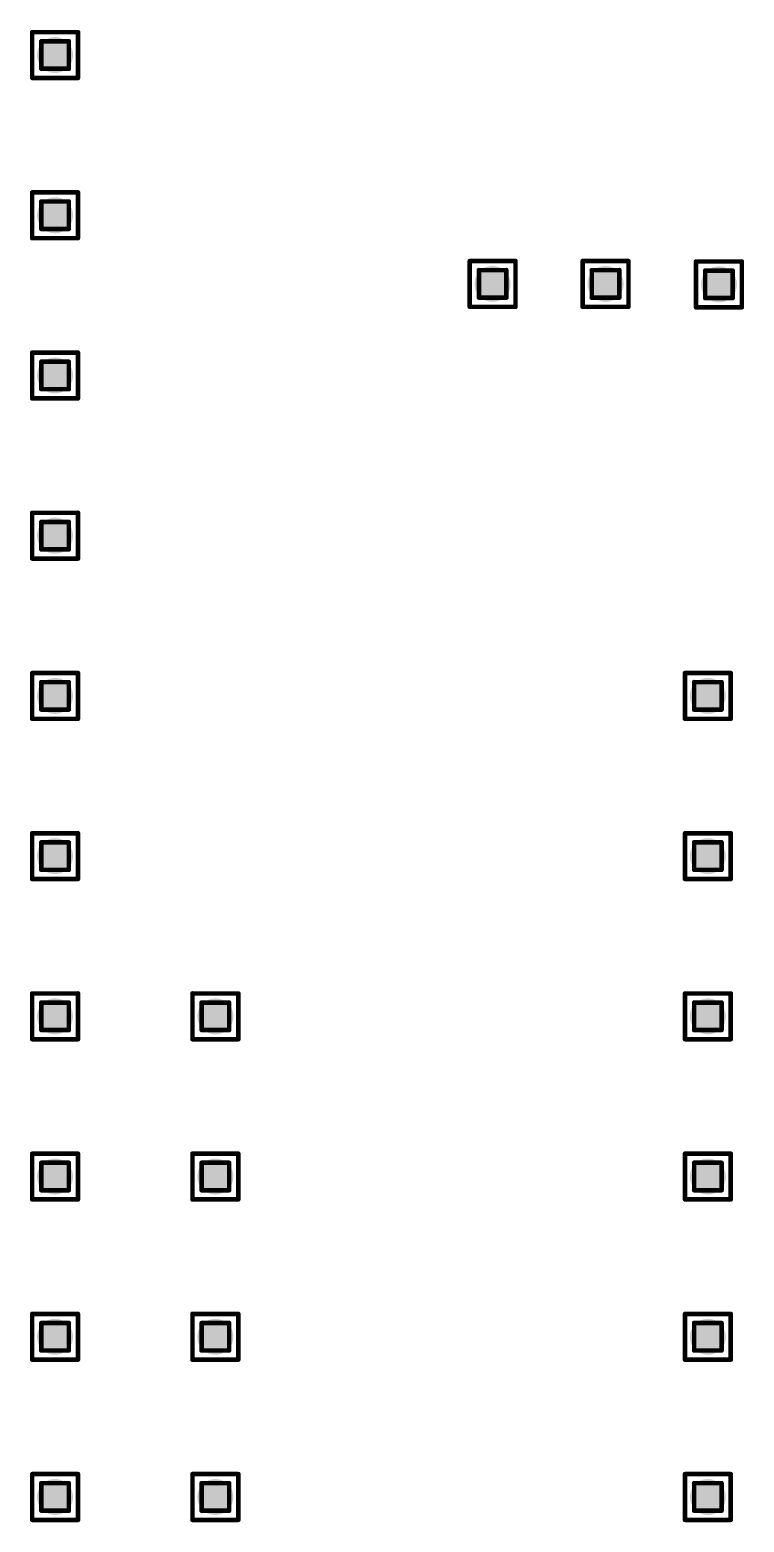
# Model space of a CAD drawing. Header units: millimetres. Extents: x -25 to 478, y -31 to 252.
# Drawn here: x 20.5 to 28.42, y 16.18 to 32.74 of the extents above; entities that cross this region are included whole.
import ezdxf

# ---------------------------------------------------------------- set-up
doc = ezdxf.new("R2010")
doc.units = ezdxf.units.MM
doc.layers.add('DrillDrawing', color=1, linetype='Continuous')
doc.layers.add('ViaHoleLayer', color=16, linetype='Continuous')

msp = doc.modelspace()

# ---------------------------------------------------------------- hatches: boundary and pattern name
at = {"layer": 'ViaHoleLayer'}
h = msp.add_hatch(color=16, dxfattribs=at)
edge = h.paths.add_edge_path()
edge.add_arc((20.777, 32.461), 0.2, 0, 360)
h = msp.add_hatch(color=16, dxfattribs=at)
edge = h.paths.add_edge_path()
edge.add_arc((20.777, 30.683), 0.2, 0, 360)
h = msp.add_hatch(color=16, dxfattribs=at)
edge = h.paths.add_edge_path()
edge.add_arc((25.629, 29.921), 0.2, 0, 360)
h = msp.add_hatch(color=16, dxfattribs=at)
edge = h.paths.add_edge_path()
edge.add_arc((26.882, 29.921), 0.2, 0, 360)
h = msp.add_hatch(color=16, dxfattribs=at)
edge = h.paths.add_edge_path()
edge.add_arc((28.139, 29.916), 0.2, 0, 360)
h = msp.add_hatch(color=16, dxfattribs=at)
edge = h.paths.add_edge_path()
edge.add_arc((20.777, 28.905), 0.2, 0, 360)
h = msp.add_hatch(color=16, dxfattribs=at)
edge = h.paths.add_edge_path()
edge.add_arc((20.777, 27.127), 0.2, 0, 360)
h = msp.add_hatch(color=16, dxfattribs=at)
edge = h.paths.add_edge_path()
edge.add_arc((20.777, 25.349), 0.2, 0, 360)
h = msp.add_hatch(color=16, dxfattribs=at)
edge = h.paths.add_edge_path()
edge.add_arc((28.016, 25.349), 0.2, 0, 360)
h = msp.add_hatch(color=16, dxfattribs=at)
edge = h.paths.add_edge_path()
edge.add_arc((20.777, 23.571), 0.2, 0, 360)
h = msp.add_hatch(color=16, dxfattribs=at)
edge = h.paths.add_edge_path()
edge.add_arc((28.016, 23.571), 0.2, 0, 360)
h = msp.add_hatch(color=16, dxfattribs=at)
edge = h.paths.add_edge_path()
edge.add_arc((20.777, 21.793), 0.2, 0, 360)
h = msp.add_hatch(color=16, dxfattribs=at)
edge = h.paths.add_edge_path()
edge.add_arc((22.555, 21.793), 0.2, 0, 360)
h = msp.add_hatch(color=16, dxfattribs=at)
edge = h.paths.add_edge_path()
edge.add_arc((28.016, 21.793), 0.2, 0, 360)
h = msp.add_hatch(color=16, dxfattribs=at)
edge = h.paths.add_edge_path()
edge.add_arc((20.777, 20.015), 0.2, 0, 360)
h = msp.add_hatch(color=16, dxfattribs=at)
edge = h.paths.add_edge_path()
edge.add_arc((22.555, 20.015), 0.2, 0, 360)
h = msp.add_hatch(color=16, dxfattribs=at)
edge = h.paths.add_edge_path()
edge.add_arc((28.016, 20.015), 0.2, 0, 360)
h = msp.add_hatch(color=16, dxfattribs=at)
edge = h.paths.add_edge_path()
edge.add_arc((20.777, 18.237), 0.2, 0, 360)
h = msp.add_hatch(color=16, dxfattribs=at)
edge = h.paths.add_edge_path()
edge.add_arc((22.555, 18.237), 0.2, 0, 360)
h = msp.add_hatch(color=16, dxfattribs=at)
edge = h.paths.add_edge_path()
edge.add_arc((28.016, 18.237), 0.2, 0, 360)
h = msp.add_hatch(color=16, dxfattribs=at)
edge = h.paths.add_edge_path()
edge.add_arc((20.777, 16.459), 0.2, 0, 360)
h = msp.add_hatch(color=16, dxfattribs=at)
edge = h.paths.add_edge_path()
edge.add_arc((22.555, 16.459), 0.2, 0, 360)
h = msp.add_hatch(color=16, dxfattribs=at)
edge = h.paths.add_edge_path()
edge.add_arc((28.016, 16.459), 0.2, 0, 360)

# ---------------------------------------------------------------- linework, layer by layer
at = {"layer": 'DrillDrawing', "const_width": 0.0508}
for points in [[(20.523, 32.715), (21.031, 32.715)], [(20.523, 32.207), (20.523, 32.715)], [(20.625, 32.614), (20.93, 32.614)], [(20.625, 32.309), (20.625, 32.614)], [(20.93, 32.309), (20.93, 32.614)], [(21.031, 32.207), (21.031, 32.715)], [(20.625, 32.309), (20.93, 32.309)], [(20.523, 32.207), (21.031, 32.207)], [(20.523, 30.937), (21.031, 30.937)], [(20.523, 30.429), (20.523, 30.937)], [(20.625, 30.836), (20.93, 30.836)], [(20.625, 30.531), (20.625, 30.836)], [(20.93, 30.531), (20.93, 30.836)], [(21.031, 30.429), (21.031, 30.937)], [(20.625, 30.531), (20.93, 30.531)], [(20.523, 30.429), (21.031, 30.429)], [(25.375, 30.175), (25.883, 30.175)], [(25.375, 29.667), (25.375, 30.175)], [(25.883, 29.667), (25.883, 30.175)], [(26.628, 30.175), (27.136, 30.175)], [(26.628, 29.667), (26.628, 30.175)], [(27.136, 29.667), (27.136, 30.175)], [(27.885, 30.17), (28.393, 30.17)], [(27.885, 29.662), (27.885, 30.17)], [(28.393, 29.662), (28.393, 30.17)], [(25.477, 30.074), (25.782, 30.074)], [(25.477, 29.769), (25.477, 30.074)], [(25.782, 29.769), (25.782, 30.074)], [(26.729, 30.074), (27.034, 30.074)], [(26.729, 29.769), (26.729, 30.074)], [(27.034, 29.769), (27.034, 30.074)], [(27.986, 30.069), (28.291, 30.069)], [(27.986, 29.764), (27.986, 30.069)], [(28.291, 29.764), (28.291, 30.069)], [(25.375, 29.667), (25.883, 29.667)], [(25.477, 29.769), (25.782, 29.769)], [(26.628, 29.667), (27.136, 29.667)], [(26.729, 29.769), (27.034, 29.769)], [(27.885, 29.662), (28.393, 29.662)], [(27.986, 29.764), (28.291, 29.764)], [(20.523, 29.159), (21.031, 29.159)], [(20.523, 28.651), (20.523, 29.159)], [(21.031, 28.651), (21.031, 29.159)], [(20.625, 29.058), (20.93, 29.058)], [(20.625, 28.753), (20.625, 29.058)], [(20.93, 28.753), (20.93, 29.058)], [(20.523, 28.651), (21.031, 28.651)], [(20.625, 28.753), (20.93, 28.753)], [(20.523, 27.381), (21.031, 27.381)], [(20.523, 26.873), (20.523, 27.381)], [(21.031, 26.873), (21.031, 27.381)], [(20.625, 27.28), (20.93, 27.28)], [(20.625, 26.975), (20.625, 27.28)], [(20.93, 26.975), (20.93, 27.28)], [(20.625, 26.975), (20.93, 26.975)], [(20.523, 26.873), (21.031, 26.873)], [(20.523, 25.603), (21.031, 25.603)], [(20.523, 25.095), (20.523, 25.603)], [(20.625, 25.502), (20.93, 25.502)], [(20.625, 25.197), (20.625, 25.502)], [(20.93, 25.197), (20.93, 25.502)], [(21.031, 25.095), (21.031, 25.603)], [(27.762, 25.603), (28.27, 25.603)], [(27.762, 25.095), (27.762, 25.603)], [(27.864, 25.502), (28.169, 25.502)], [(27.864, 25.197), (27.864, 25.502)], [(28.169, 25.197), (28.169, 25.502)], [(28.27, 25.095), (28.27, 25.603)], [(20.625, 25.197), (20.93, 25.197)], [(27.864, 25.197), (28.169, 25.197)], [(20.523, 25.095), (21.031, 25.095)], [(27.762, 25.095), (28.27, 25.095)], [(20.523, 23.825), (21.031, 23.825)], [(20.523, 23.317), (20.523, 23.825)], [(21.031, 23.317), (21.031, 23.825)], [(27.762, 23.825), (28.27, 23.825)], [(27.762, 23.317), (27.762, 23.825)], [(28.27, 23.317), (28.27, 23.825)], [(20.625, 23.724), (20.93, 23.724)], [(20.625, 23.419), (20.625, 23.724)], [(20.93, 23.419), (20.93, 23.724)], [(27.864, 23.724), (28.169, 23.724)], [(27.864, 23.419), (27.864, 23.724)], [(28.169, 23.419), (28.169, 23.724)], [(20.625, 23.419), (20.93, 23.419)], [(27.864, 23.419), (28.169, 23.419)], [(20.523, 23.317), (21.031, 23.317)], [(27.762, 23.317), (28.27, 23.317)], [(20.523, 22.047), (21.031, 22.047)], [(20.523, 21.539), (20.523, 22.047)], [(21.031, 21.539), (21.031, 22.047)], [(22.301, 22.047), (22.809, 22.047)], [(22.301, 21.539), (22.301, 22.047)], [(22.809, 21.539), (22.809, 22.047)], [(27.762, 22.047), (28.27, 22.047)], [(27.762, 21.539), (27.762, 22.047)], [(28.27, 21.539), (28.27, 22.047)], [(20.625, 21.946), (20.93, 21.946)], [(20.625, 21.641), (20.625, 21.946)], [(20.93, 21.641), (20.93, 21.946)], [(22.403, 21.946), (22.708, 21.946)], [(22.403, 21.641), (22.403, 21.946)], [(22.708, 21.641), (22.708, 21.946)], [(27.864, 21.946), (28.169, 21.946)], [(27.864, 21.641), (27.864, 21.946)], [(28.169, 21.641), (28.169, 21.946)], [(20.523, 21.539), (21.031, 21.539)], [(20.625, 21.641), (20.93, 21.641)], [(22.301, 21.539), (22.809, 21.539)], [(22.403, 21.641), (22.708, 21.641)], [(27.762, 21.539), (28.27, 21.539)], [(27.864, 21.641), (28.169, 21.641)], [(20.523, 20.269), (21.031, 20.269)], [(20.523, 19.761), (20.523, 20.269)], [(21.031, 19.761), (21.031, 20.269)], [(22.301, 20.269), (22.809, 20.269)], [(22.301, 19.761), (22.301, 20.269)], [(22.809, 19.761), (22.809, 20.269)], [(27.762, 20.269), (28.27, 20.269)], [(27.762, 19.761), (27.762, 20.269)], [(28.27, 19.761), (28.27, 20.269)], [(20.625, 20.168), (20.93, 20.168)], [(20.625, 19.863), (20.625, 20.168)], [(20.93, 19.863), (20.93, 20.168)], [(22.403, 20.168), (22.708, 20.168)], [(22.403, 19.863), (22.403, 20.168)], [(22.708, 19.863), (22.708, 20.168)], [(27.864, 20.168), (28.169, 20.168)], [(27.864, 19.863), (27.864, 20.168)], [(28.169, 19.863), (28.169, 20.168)], [(20.625, 19.863), (20.93, 19.863)], [(22.403, 19.863), (22.708, 19.863)], [(27.864, 19.863), (28.169, 19.863)], [(20.523, 19.761), (21.031, 19.761)], [(22.301, 19.761), (22.809, 19.761)], [(27.762, 19.761), (28.27, 19.761)], [(20.523, 18.491), (21.031, 18.491)], [(20.523, 17.983), (20.523, 18.491)], [(20.625, 18.39), (20.93, 18.39)], [(20.625, 18.085), (20.625, 18.39)], [(20.93, 18.085), (20.93, 18.39)], [(21.031, 17.983), (21.031, 18.491)], [(22.301, 18.491), (22.809, 18.491)], [(22.301, 17.983), (22.301, 18.491)], [(22.403, 18.39), (22.708, 18.39)], [(22.403, 18.085), (22.403, 18.39)], [(22.708, 18.085), (22.708, 18.39)], [(22.809, 17.983), (22.809, 18.491)], [(27.762, 18.491), (28.27, 18.491)], [(27.762, 17.983), (27.762, 18.491)], [(27.864, 18.39), (28.169, 18.39)], [(27.864, 18.085), (27.864, 18.39)], [(28.169, 18.085), (28.169, 18.39)], [(28.27, 17.983), (28.27, 18.491)], [(20.625, 18.085), (20.93, 18.085)], [(22.403, 18.085), (22.708, 18.085)], [(27.864, 18.085), (28.169, 18.085)], [(20.523, 17.983), (21.031, 17.983)], [(22.301, 17.983), (22.809, 17.983)], [(27.762, 17.983), (28.27, 17.983)], [(20.523, 16.713), (21.031, 16.713)], [(20.523, 16.205), (20.523, 16.713)], [(21.031, 16.205), (21.031, 16.713)], [(22.301, 16.713), (22.809, 16.713)], [(22.301, 16.205), (22.301, 16.713)], [(22.809, 16.205), (22.809, 16.713)], [(27.762, 16.713), (28.27, 16.713)], [(27.762, 16.205), (27.762, 16.713)], [(28.27, 16.205), (28.27, 16.713)], [(20.625, 16.612), (20.93, 16.612)], [(20.625, 16.307), (20.625, 16.612)], [(20.93, 16.307), (20.93, 16.612)], [(22.403, 16.612), (22.708, 16.612)], [(22.403, 16.307), (22.403, 16.612)], [(22.708, 16.307), (22.708, 16.612)], [(27.864, 16.612), (28.169, 16.612)], [(27.864, 16.307), (27.864, 16.612)], [(28.169, 16.307), (28.169, 16.612)], [(20.523, 16.205), (21.031, 16.205)], [(20.625, 16.307), (20.93, 16.307)], [(22.301, 16.205), (22.809, 16.205)], [(22.403, 16.307), (22.708, 16.307)], [(27.762, 16.205), (28.27, 16.205)], [(27.864, 16.307), (28.169, 16.307)]]:
    msp.add_lwpolyline(points, dxfattribs=at)
at = {"layer": 'DrillDrawing', "const_width": 0.0254}
for points in [[(20.511, 32.715, 1), (20.536, 32.715, 1)], [(20.511, 32.715, 1), (20.536, 32.715, 1)], [(20.612, 32.614, 1), (20.637, 32.614, 1)], [(20.612, 32.614, 1), (20.637, 32.614, 1)], [(20.917, 32.614, 1), (20.942, 32.614, 1)], [(20.917, 32.614, 1), (20.942, 32.614, 1)], [(21.018, 32.715, 1), (21.044, 32.715, 1)], [(21.018, 32.715, 1), (21.044, 32.715, 1)], [(20.612, 32.309, 1), (20.637, 32.309, 1)], [(20.612, 32.309, 1), (20.637, 32.309, 1)], [(20.917, 32.309, 1), (20.942, 32.309, 1)], [(20.917, 32.309, 1), (20.942, 32.309, 1)], [(20.511, 32.207, 1), (20.536, 32.207, 1)], [(20.511, 32.207, 1), (20.536, 32.207, 1)], [(21.018, 32.207, 1), (21.044, 32.207, 1)], [(21.018, 32.207, 1), (21.044, 32.207, 1)], [(20.511, 30.937, 1), (20.536, 30.937, 1)], [(20.511, 30.937, 1), (20.536, 30.937, 1)], [(20.612, 30.836, 1), (20.637, 30.836, 1)], [(20.612, 30.836, 1), (20.637, 30.836, 1)], [(20.917, 30.836, 1), (20.942, 30.836, 1)], [(20.917, 30.836, 1), (20.942, 30.836, 1)], [(21.018, 30.937, 1), (21.044, 30.937, 1)], [(21.018, 30.937, 1), (21.044, 30.937, 1)], [(20.612, 30.531, 1), (20.637, 30.531, 1)], [(20.612, 30.531, 1), (20.637, 30.531, 1)], [(20.917, 30.531, 1), (20.942, 30.531, 1)], [(20.917, 30.531, 1), (20.942, 30.531, 1)], [(20.511, 30.429, 1), (20.536, 30.429, 1)], [(20.511, 30.429, 1), (20.536, 30.429, 1)], [(21.018, 30.429, 1), (21.044, 30.429, 1)], [(21.018, 30.429, 1), (21.044, 30.429, 1)], [(25.363, 30.175, 1), (25.388, 30.175, 1)], [(25.363, 30.175, 1), (25.388, 30.175, 1)], [(25.871, 30.175, 1), (25.896, 30.175, 1)], [(25.871, 30.175, 1), (25.896, 30.175, 1)], [(26.615, 30.175, 1), (26.64, 30.175, 1)], [(26.615, 30.175, 1), (26.64, 30.175, 1)], [(27.123, 30.175, 1), (27.148, 30.175, 1)], [(27.123, 30.175, 1), (27.148, 30.175, 1)], [(27.872, 30.17, 1), (27.898, 30.17, 1)], [(27.872, 30.17, 1), (27.898, 30.17, 1)], [(28.38, 30.17, 1), (28.406, 30.17, 1)], [(28.38, 30.17, 1), (28.406, 30.17, 1)], [(25.464, 30.074, 1), (25.49, 30.074, 1)], [(25.464, 30.074, 1), (25.49, 30.074, 1)], [(25.769, 30.074, 1), (25.795, 30.074, 1)], [(25.769, 30.074, 1), (25.795, 30.074, 1)], [(26.716, 30.074, 1), (26.742, 30.074, 1)], [(26.716, 30.074, 1), (26.742, 30.074, 1)], [(27.021, 30.074, 1), (27.047, 30.074, 1)], [(27.021, 30.074, 1), (27.047, 30.074, 1)], [(27.974, 30.069, 1), (27.999, 30.069, 1)], [(27.974, 30.069, 1), (27.999, 30.069, 1)], [(28.279, 30.069, 1), (28.304, 30.069, 1)], [(28.279, 30.069, 1), (28.304, 30.069, 1)], [(25.363, 29.667, 1), (25.388, 29.667, 1)], [(25.363, 29.667, 1), (25.388, 29.667, 1)], [(25.464, 29.769, 1), (25.49, 29.769, 1)], [(25.464, 29.769, 1), (25.49, 29.769, 1)], [(25.769, 29.769, 1), (25.795, 29.769, 1)], [(25.769, 29.769, 1), (25.795, 29.769, 1)], [(25.871, 29.667, 1), (25.896, 29.667, 1)], [(25.871, 29.667, 1), (25.896, 29.667, 1)], [(26.615, 29.667, 1), (26.64, 29.667, 1)], [(26.615, 29.667, 1), (26.64, 29.667, 1)], [(26.716, 29.769, 1), (26.742, 29.769, 1)], [(26.716, 29.769, 1), (26.742, 29.769, 1)], [(27.021, 29.769, 1), (27.047, 29.769, 1)], [(27.021, 29.769, 1), (27.047, 29.769, 1)], [(27.123, 29.667, 1), (27.148, 29.667, 1)], [(27.123, 29.667, 1), (27.148, 29.667, 1)], [(27.872, 29.662, 1), (27.898, 29.662, 1)], [(27.872, 29.662, 1), (27.898, 29.662, 1)], [(27.974, 29.764, 1), (27.999, 29.764, 1)], [(27.974, 29.764, 1), (27.999, 29.764, 1)], [(28.279, 29.764, 1), (28.304, 29.764, 1)], [(28.279, 29.764, 1), (28.304, 29.764, 1)], [(28.38, 29.662, 1), (28.406, 29.662, 1)], [(28.38, 29.662, 1), (28.406, 29.662, 1)], [(20.511, 29.159, 1), (20.536, 29.159, 1)], [(20.511, 29.159, 1), (20.536, 29.159, 1)], [(21.018, 29.159, 1), (21.044, 29.159, 1)], [(21.018, 29.159, 1), (21.044, 29.159, 1)], [(20.612, 29.058, 1), (20.637, 29.058, 1)], [(20.612, 29.058, 1), (20.637, 29.058, 1)], [(20.917, 29.058, 1), (20.942, 29.058, 1)], [(20.917, 29.058, 1), (20.942, 29.058, 1)], [(20.511, 28.651, 1), (20.536, 28.651, 1)], [(20.511, 28.651, 1), (20.536, 28.651, 1)], [(20.612, 28.753, 1), (20.637, 28.753, 1)], [(20.612, 28.753, 1), (20.637, 28.753, 1)], [(20.917, 28.753, 1), (20.942, 28.753, 1)], [(20.917, 28.753, 1), (20.942, 28.753, 1)], [(21.018, 28.651, 1), (21.044, 28.651, 1)], [(21.018, 28.651, 1), (21.044, 28.651, 1)], [(20.511, 27.381, 1), (20.536, 27.381, 1)], [(20.511, 27.381, 1), (20.536, 27.381, 1)], [(21.018, 27.381, 1), (21.044, 27.381, 1)], [(21.018, 27.381, 1), (21.044, 27.381, 1)], [(20.612, 27.28, 1), (20.637, 27.28, 1)], [(20.612, 27.28, 1), (20.637, 27.28, 1)], [(20.917, 27.28, 1), (20.942, 27.28, 1)], [(20.917, 27.28, 1), (20.942, 27.28, 1)], [(20.612, 26.975, 1), (20.637, 26.975, 1)], [(20.612, 26.975, 1), (20.637, 26.975, 1)], [(20.917, 26.975, 1), (20.942, 26.975, 1)], [(20.917, 26.975, 1), (20.942, 26.975, 1)], [(20.511, 26.873, 1), (20.536, 26.873, 1)], [(20.511, 26.873, 1), (20.536, 26.873, 1)], [(21.018, 26.873, 1), (21.044, 26.873, 1)], [(21.018, 26.873, 1), (21.044, 26.873, 1)], [(20.511, 25.603, 1), (20.536, 25.603, 1)], [(20.511, 25.603, 1), (20.536, 25.603, 1)], [(20.612, 25.502, 1), (20.637, 25.502, 1)], [(20.612, 25.502, 1), (20.637, 25.502, 1)], [(20.917, 25.502, 1), (20.942, 25.502, 1)], [(20.917, 25.502, 1), (20.942, 25.502, 1)], [(21.018, 25.603, 1), (21.044, 25.603, 1)], [(21.018, 25.603, 1), (21.044, 25.603, 1)], [(27.75, 25.603, 1), (27.775, 25.603, 1)], [(27.75, 25.603, 1), (27.775, 25.603, 1)], [(27.851, 25.502, 1), (27.877, 25.502, 1)], [(27.851, 25.502, 1), (27.877, 25.502, 1)], [(28.156, 25.502, 1), (28.181, 25.502, 1)], [(28.156, 25.502, 1), (28.181, 25.502, 1)], [(28.258, 25.603, 1), (28.283, 25.603, 1)], [(28.258, 25.603, 1), (28.283, 25.603, 1)], [(20.612, 25.197, 1), (20.637, 25.197, 1)], [(20.612, 25.197, 1), (20.637, 25.197, 1)], [(20.917, 25.197, 1), (20.942, 25.197, 1)], [(20.917, 25.197, 1), (20.942, 25.197, 1)], [(27.851, 25.197, 1), (27.877, 25.197, 1)], [(27.851, 25.197, 1), (27.877, 25.197, 1)], [(28.156, 25.197, 1), (28.181, 25.197, 1)], [(28.156, 25.197, 1), (28.181, 25.197, 1)], [(20.511, 25.095, 1), (20.536, 25.095, 1)], [(20.511, 25.095, 1), (20.536, 25.095, 1)], [(21.018, 25.095, 1), (21.044, 25.095, 1)], [(21.018, 25.095, 1), (21.044, 25.095, 1)], [(27.75, 25.095, 1), (27.775, 25.095, 1)], [(27.75, 25.095, 1), (27.775, 25.095, 1)], [(28.258, 25.095, 1), (28.283, 25.095, 1)], [(28.258, 25.095, 1), (28.283, 25.095, 1)], [(20.511, 23.825, 1), (20.536, 23.825, 1)], [(20.511, 23.825, 1), (20.536, 23.825, 1)], [(21.018, 23.825, 1), (21.044, 23.825, 1)], [(21.018, 23.825, 1), (21.044, 23.825, 1)], [(27.75, 23.825, 1), (27.775, 23.825, 1)], [(27.75, 23.825, 1), (27.775, 23.825, 1)], [(28.258, 23.825, 1), (28.283, 23.825, 1)], [(28.258, 23.825, 1), (28.283, 23.825, 1)], [(20.612, 23.724, 1), (20.637, 23.724, 1)], [(20.612, 23.724, 1), (20.637, 23.724, 1)], [(20.917, 23.724, 1), (20.942, 23.724, 1)], [(20.917, 23.724, 1), (20.942, 23.724, 1)], [(27.851, 23.724, 1), (27.877, 23.724, 1)], [(27.851, 23.724, 1), (27.877, 23.724, 1)], [(28.156, 23.724, 1), (28.181, 23.724, 1)], [(28.156, 23.724, 1), (28.181, 23.724, 1)], [(20.612, 23.419, 1), (20.637, 23.419, 1)], [(20.612, 23.419, 1), (20.637, 23.419, 1)], [(20.917, 23.419, 1), (20.942, 23.419, 1)], [(20.917, 23.419, 1), (20.942, 23.419, 1)], [(27.851, 23.419, 1), (27.877, 23.419, 1)], [(27.851, 23.419, 1), (27.877, 23.419, 1)], [(28.156, 23.419, 1), (28.181, 23.419, 1)], [(28.156, 23.419, 1), (28.181, 23.419, 1)], [(20.511, 23.317, 1), (20.536, 23.317, 1)], [(20.511, 23.317, 1), (20.536, 23.317, 1)], [(21.018, 23.317, 1), (21.044, 23.317, 1)], [(21.018, 23.317, 1), (21.044, 23.317, 1)], [(27.75, 23.317, 1), (27.775, 23.317, 1)], [(27.75, 23.317, 1), (27.775, 23.317, 1)], [(28.258, 23.317, 1), (28.283, 23.317, 1)], [(28.258, 23.317, 1), (28.283, 23.317, 1)], [(20.511, 22.047, 1), (20.536, 22.047, 1)], [(20.511, 22.047, 1), (20.536, 22.047, 1)], [(21.018, 22.047, 1), (21.044, 22.047, 1)], [(21.018, 22.047, 1), (21.044, 22.047, 1)], [(22.288, 22.047, 1), (22.314, 22.047, 1)], [(22.288, 22.047, 1), (22.314, 22.047, 1)], [(22.797, 22.047, 1), (22.822, 22.047, 1)], [(22.797, 22.047, 1), (22.822, 22.047, 1)], [(27.75, 22.047, 1), (27.775, 22.047, 1)], [(27.75, 22.047, 1), (27.775, 22.047, 1)], [(28.258, 22.047, 1), (28.283, 22.047, 1)], [(28.258, 22.047, 1), (28.283, 22.047, 1)], [(20.612, 21.946, 1), (20.637, 21.946, 1)], [(20.612, 21.946, 1), (20.637, 21.946, 1)], [(20.917, 21.946, 1), (20.942, 21.946, 1)], [(20.917, 21.946, 1), (20.942, 21.946, 1)], [(22.39, 21.946, 1), (22.416, 21.946, 1)], [(22.39, 21.946, 1), (22.416, 21.946, 1)], [(22.695, 21.946, 1), (22.72, 21.946, 1)], [(22.695, 21.946, 1), (22.72, 21.946, 1)], [(27.851, 21.946, 1), (27.877, 21.946, 1)], [(27.851, 21.946, 1), (27.877, 21.946, 1)], [(28.156, 21.946, 1), (28.181, 21.946, 1)], [(28.156, 21.946, 1), (28.181, 21.946, 1)], [(20.511, 21.539, 1), (20.536, 21.539, 1)], [(20.511, 21.539, 1), (20.536, 21.539, 1)], [(20.612, 21.641, 1), (20.637, 21.641, 1)], [(20.612, 21.641, 1), (20.637, 21.641, 1)], [(20.917, 21.641, 1), (20.942, 21.641, 1)], [(20.917, 21.641, 1), (20.942, 21.641, 1)], [(21.018, 21.539, 1), (21.044, 21.539, 1)], [(21.018, 21.539, 1), (21.044, 21.539, 1)], [(22.288, 21.539, 1), (22.314, 21.539, 1)], [(22.288, 21.539, 1), (22.314, 21.539, 1)], [(22.39, 21.641, 1), (22.416, 21.641, 1)], [(22.39, 21.641, 1), (22.416, 21.641, 1)], [(22.695, 21.641, 1), (22.72, 21.641, 1)], [(22.695, 21.641, 1), (22.72, 21.641, 1)], [(22.797, 21.539, 1), (22.822, 21.539, 1)], [(22.797, 21.539, 1), (22.822, 21.539, 1)], [(27.75, 21.539, 1), (27.775, 21.539, 1)], [(27.75, 21.539, 1), (27.775, 21.539, 1)], [(27.851, 21.641, 1), (27.877, 21.641, 1)], [(27.851, 21.641, 1), (27.877, 21.641, 1)], [(28.156, 21.641, 1), (28.181, 21.641, 1)], [(28.156, 21.641, 1), (28.181, 21.641, 1)], [(28.258, 21.539, 1), (28.283, 21.539, 1)], [(28.258, 21.539, 1), (28.283, 21.539, 1)], [(20.511, 20.269, 1), (20.536, 20.269, 1)], [(20.511, 20.269, 1), (20.536, 20.269, 1)], [(21.018, 20.269, 1), (21.044, 20.269, 1)], [(21.018, 20.269, 1), (21.044, 20.269, 1)], [(22.288, 20.269, 1), (22.314, 20.269, 1)], [(22.288, 20.269, 1), (22.314, 20.269, 1)], [(22.797, 20.269, 1), (22.822, 20.269, 1)], [(22.797, 20.269, 1), (22.822, 20.269, 1)], [(27.75, 20.269, 1), (27.775, 20.269, 1)], [(27.75, 20.269, 1), (27.775, 20.269, 1)], [(28.258, 20.269, 1), (28.283, 20.269, 1)], [(28.258, 20.269, 1), (28.283, 20.269, 1)], [(20.612, 20.168, 1), (20.637, 20.168, 1)], [(20.612, 20.168, 1), (20.637, 20.168, 1)], [(20.917, 20.168, 1), (20.942, 20.168, 1)], [(20.917, 20.168, 1), (20.942, 20.168, 1)], [(22.39, 20.168, 1), (22.416, 20.168, 1)], [(22.39, 20.168, 1), (22.416, 20.168, 1)], [(22.695, 20.168, 1), (22.72, 20.168, 1)], [(22.695, 20.168, 1), (22.72, 20.168, 1)], [(27.851, 20.168, 1), (27.877, 20.168, 1)], [(27.851, 20.168, 1), (27.877, 20.168, 1)], [(28.156, 20.168, 1), (28.181, 20.168, 1)], [(28.156, 20.168, 1), (28.181, 20.168, 1)], [(20.612, 19.863, 1), (20.637, 19.863, 1)], [(20.612, 19.863, 1), (20.637, 19.863, 1)], [(20.917, 19.863, 1), (20.942, 19.863, 1)], [(20.917, 19.863, 1), (20.942, 19.863, 1)], [(22.39, 19.863, 1), (22.416, 19.863, 1)], [(22.39, 19.863, 1), (22.416, 19.863, 1)], [(22.695, 19.863, 1), (22.72, 19.863, 1)], [(22.695, 19.863, 1), (22.72, 19.863, 1)], [(27.851, 19.863, 1), (27.877, 19.863, 1)], [(27.851, 19.863, 1), (27.877, 19.863, 1)], [(28.156, 19.863, 1), (28.181, 19.863, 1)], [(28.156, 19.863, 1), (28.181, 19.863, 1)], [(20.511, 19.761, 1), (20.536, 19.761, 1)], [(20.511, 19.761, 1), (20.536, 19.761, 1)], [(21.018, 19.761, 1), (21.044, 19.761, 1)], [(21.018, 19.761, 1), (21.044, 19.761, 1)], [(22.288, 19.761, 1), (22.314, 19.761, 1)], [(22.288, 19.761, 1), (22.314, 19.761, 1)], [(22.797, 19.761, 1), (22.822, 19.761, 1)], [(22.797, 19.761, 1), (22.822, 19.761, 1)], [(27.75, 19.761, 1), (27.775, 19.761, 1)], [(27.75, 19.761, 1), (27.775, 19.761, 1)], [(28.258, 19.761, 1), (28.283, 19.761, 1)], [(28.258, 19.761, 1), (28.283, 19.761, 1)], [(20.511, 18.491, 1), (20.536, 18.491, 1)], [(20.511, 18.491, 1), (20.536, 18.491, 1)], [(20.612, 18.39, 1), (20.637, 18.39, 1)], [(20.612, 18.39, 1), (20.637, 18.39, 1)], [(20.917, 18.39, 1), (20.942, 18.39, 1)], [(20.917, 18.39, 1), (20.942, 18.39, 1)], [(21.018, 18.491, 1), (21.044, 18.491, 1)], [(21.018, 18.491, 1), (21.044, 18.491, 1)], [(22.288, 18.491, 1), (22.314, 18.491, 1)], [(22.288, 18.491, 1), (22.314, 18.491, 1)], [(22.39, 18.39, 1), (22.416, 18.39, 1)], [(22.39, 18.39, 1), (22.416, 18.39, 1)], [(22.695, 18.39, 1), (22.72, 18.39, 1)], [(22.695, 18.39, 1), (22.72, 18.39, 1)], [(22.797, 18.491, 1), (22.822, 18.491, 1)], [(22.797, 18.491, 1), (22.822, 18.491, 1)], [(27.75, 18.491, 1), (27.775, 18.491, 1)], [(27.75, 18.491, 1), (27.775, 18.491, 1)], [(27.851, 18.39, 1), (27.877, 18.39, 1)], [(27.851, 18.39, 1), (27.877, 18.39, 1)], [(28.156, 18.39, 1), (28.181, 18.39, 1)], [(28.156, 18.39, 1), (28.181, 18.39, 1)], [(28.258, 18.491, 1), (28.283, 18.491, 1)], [(28.258, 18.491, 1), (28.283, 18.491, 1)], [(20.612, 18.085, 1), (20.637, 18.085, 1)], [(20.612, 18.085, 1), (20.637, 18.085, 1)], [(20.917, 18.085, 1), (20.942, 18.085, 1)], [(20.917, 18.085, 1), (20.942, 18.085, 1)], [(22.39, 18.085, 1), (22.416, 18.085, 1)], [(22.39, 18.085, 1), (22.416, 18.085, 1)], [(22.695, 18.085, 1), (22.72, 18.085, 1)], [(22.695, 18.085, 1), (22.72, 18.085, 1)], [(27.851, 18.085, 1), (27.877, 18.085, 1)], [(27.851, 18.085, 1), (27.877, 18.085, 1)], [(28.156, 18.085, 1), (28.181, 18.085, 1)], [(28.156, 18.085, 1), (28.181, 18.085, 1)], [(20.511, 17.983, 1), (20.536, 17.983, 1)], [(20.511, 17.983, 1), (20.536, 17.983, 1)], [(21.018, 17.983, 1), (21.044, 17.983, 1)], [(21.018, 17.983, 1), (21.044, 17.983, 1)], [(22.288, 17.983, 1), (22.314, 17.983, 1)], [(22.288, 17.983, 1), (22.314, 17.983, 1)], [(22.797, 17.983, 1), (22.822, 17.983, 1)], [(22.797, 17.983, 1), (22.822, 17.983, 1)], [(27.75, 17.983, 1), (27.775, 17.983, 1)], [(27.75, 17.983, 1), (27.775, 17.983, 1)], [(28.258, 17.983, 1), (28.283, 17.983, 1)], [(28.258, 17.983, 1), (28.283, 17.983, 1)], [(20.511, 16.713, 1), (20.536, 16.713, 1)], [(20.511, 16.713, 1), (20.536, 16.713, 1)], [(21.018, 16.713, 1), (21.044, 16.713, 1)], [(21.018, 16.713, 1), (21.044, 16.713, 1)], [(22.288, 16.713, 1), (22.314, 16.713, 1)], [(22.288, 16.713, 1), (22.314, 16.713, 1)], [(22.797, 16.713, 1), (22.822, 16.713, 1)], [(22.797, 16.713, 1), (22.822, 16.713, 1)], [(27.75, 16.713, 1), (27.775, 16.713, 1)], [(27.75, 16.713, 1), (27.775, 16.713, 1)], [(28.258, 16.713, 1), (28.283, 16.713, 1)], [(28.258, 16.713, 1), (28.283, 16.713, 1)], [(20.612, 16.612, 1), (20.637, 16.612, 1)], [(20.612, 16.612, 1), (20.637, 16.612, 1)], [(20.917, 16.612, 1), (20.942, 16.612, 1)], [(20.917, 16.612, 1), (20.942, 16.612, 1)], [(22.39, 16.612, 1), (22.416, 16.612, 1)], [(22.39, 16.612, 1), (22.416, 16.612, 1)], [(22.695, 16.612, 1), (22.72, 16.612, 1)], [(22.695, 16.612, 1), (22.72, 16.612, 1)], [(27.851, 16.612, 1), (27.877, 16.612, 1)], [(27.851, 16.612, 1), (27.877, 16.612, 1)], [(28.156, 16.612, 1), (28.181, 16.612, 1)], [(28.156, 16.612, 1), (28.181, 16.612, 1)], [(20.511, 16.205, 1), (20.536, 16.205, 1)], [(20.511, 16.205, 1), (20.536, 16.205, 1)], [(20.612, 16.307, 1), (20.637, 16.307, 1)], [(20.612, 16.307, 1), (20.637, 16.307, 1)], [(20.917, 16.307, 1), (20.942, 16.307, 1)], [(20.917, 16.307, 1), (20.942, 16.307, 1)], [(21.018, 16.205, 1), (21.044, 16.205, 1)], [(21.018, 16.205, 1), (21.044, 16.205, 1)], [(22.288, 16.205, 1), (22.314, 16.205, 1)], [(22.288, 16.205, 1), (22.314, 16.205, 1)], [(22.39, 16.307, 1), (22.416, 16.307, 1)], [(22.39, 16.307, 1), (22.416, 16.307, 1)], [(22.695, 16.307, 1), (22.72, 16.307, 1)], [(22.695, 16.307, 1), (22.72, 16.307, 1)], [(22.797, 16.205, 1), (22.822, 16.205, 1)], [(22.797, 16.205, 1), (22.822, 16.205, 1)], [(27.75, 16.205, 1), (27.775, 16.205, 1)], [(27.75, 16.205, 1), (27.775, 16.205, 1)], [(27.851, 16.307, 1), (27.877, 16.307, 1)], [(27.851, 16.307, 1), (27.877, 16.307, 1)], [(28.156, 16.307, 1), (28.181, 16.307, 1)], [(28.156, 16.307, 1), (28.181, 16.307, 1)], [(28.258, 16.205, 1), (28.283, 16.205, 1)], [(28.258, 16.205, 1), (28.283, 16.205, 1)]]:
    msp.add_lwpolyline(points, format="xyb", close=True, dxfattribs=at)

doc.saveas('drawing.dxf')
